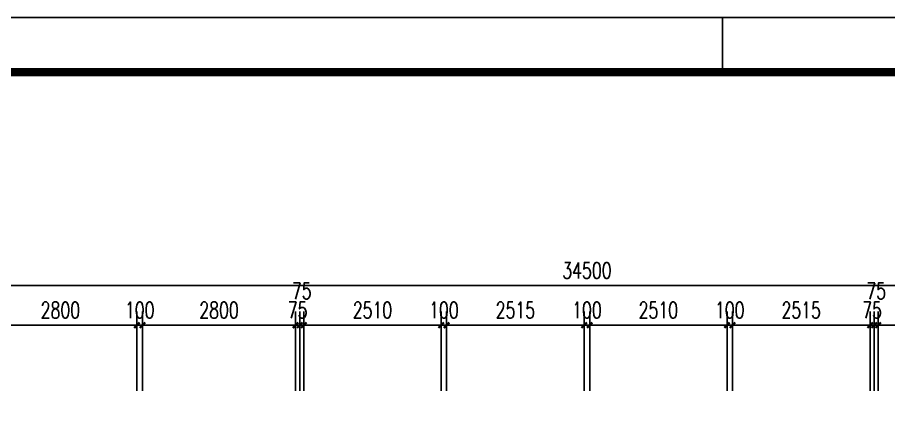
# Model space of a CAD drawing. Extents: x 396092 to 455492, y 17293 to 132793.
# Drawn here: x 412902 to 428825, y 83503 to 90793 of the extents above; entities that cross this region are included whole.
import ezdxf

# ---------------------------------------------------------------- set-up
doc = ezdxf.new("R2010")
doc.units = 0
doc.header["$LTSCALE"] = 1000
doc.header["$MEASUREMENT"] = 0
doc.layers.add('PUB_DIM', color=3, linetype='Continuous')
doc.styles.add('_TCH_DIM_T3', font='SIMPLEX', dxfattribs={"width": 0.705882, "bigfont": 'GBCBIG'})
doc.dimstyles.new('_TCH_ARCH&&100', dxfattribs={"dimtxt": 297.5, "dimasz": 100, "dimexe": 250, "dimexo": 300, "dimgap": 126.25, "dimtad": 1, "dimdec": 0, "dimzin": 0, "dimdsep": 46, "dimtxsty": '_TCH_DIM_T3', "dimblk": 'ARCHTICK', "dimcen": 0.09, "dimclrt": 7, "dimazin": 2, "dimtfac": 1, "dimtdec": 0, "dimtix": 1, "dimtmove": 2, "dimatfit": 3, "dimfxl": 100, "dimtolj": 1, "dimtzin": 0, "dimarcsym": 0})

# ---------------------------------------------------------------- blocks, each defined once
blk = doc.blocks.new('A$Ce900529c')
blk.add_line((1252.47, -628.99), (1252.47, -638.99))
blk.add_lwpolyline([(955.47, -628.99), (1549.47, -628.99), (1549.47, -1048.99), (955.47, -1048.99)], close=True)
at = {"const_width": 1.5}
blk.add_lwpolyline([(1539.47, -638.99), (980.47, -638.99), (980.47, -1038.99), (1539.47, -1038.99)], close=True, dxfattribs=at)
blk = doc.blocks.new('_ArchTick')
at = {"color": 0, "linetype": 'ByBlock', "const_width": 0.4}
blk.add_lwpolyline([(-0.5, -0.5), (0.5, 0.5)], dxfattribs=at)
blk = doc.blocks.new('*D198')
at = {"layer": 'Defpoints', "color": 0, "transparency": 16777216}
for p in [(440562, 85896), (406062, 84398), (440562, 84398)]:
    blk.add_point(p, dxfattribs=at)
at = {"layer": 'PUB_DIM', "color": 0, "lineweight": -2, "transparency": 16777216}
for p, q in [((406062, 84698), (406062, 86146)), ((440562, 84698), (440562, 86146)), ((406062, 85896), (440562, 85896))]:
    blk.add_line(p, q, dxfattribs=at)
at = {"layer": 'PUB_DIM', "color": 0, "lineweight": -2, "transparency": 16777216, "xscale": 100, "yscale": 100, "zscale": 100, "rotation": 180}
blk.add_blockref('_ArchTick', (406062, 85896), dxfattribs=at)
at = {"layer": 'PUB_DIM', "color": 0, "lineweight": -2, "transparency": 16777216, "xscale": 100, "yscale": 100, "zscale": 100}
blk.add_blockref('_ArchTick', (440562, 85896), dxfattribs=at)
at = {"layer": 'PUB_DIM', "color": 7, "transparency": 16777216, "insert": (423312, 86171), "char_height": 297.5, "attachment_point": 5, "style": '_TCH_DIM_T3'}
blk.add_mtext('\\A1;34500', dxfattribs=at)
blk = doc.blocks.new('*D207')
at = {"layer": 'Defpoints', "color": 0, "transparency": 16777216}
for p in [(415087, 85172), (412287, 83674), (415087, 83674)]:
    blk.add_point(p, dxfattribs=at)
at = {"layer": 'PUB_DIM', "color": 0, "lineweight": -2, "transparency": 16777216}
for p, q in [((412287, 83974), (412287, 85422)), ((415087, 83974), (415087, 85422)), ((412287, 85172), (415087, 85172))]:
    blk.add_line(p, q, dxfattribs=at)
at = {"layer": 'PUB_DIM', "color": 0, "lineweight": -2, "transparency": 16777216, "xscale": 100, "yscale": 100, "zscale": 100, "rotation": 180}
blk.add_blockref('_ArchTick', (412287, 85172), dxfattribs=at)
at = {"layer": 'PUB_DIM', "color": 0, "lineweight": -2, "transparency": 16777216, "xscale": 100, "yscale": 100, "zscale": 100}
blk.add_blockref('_ArchTick', (415087, 85172), dxfattribs=at)
at = {"layer": 'PUB_DIM', "color": 7, "transparency": 16777216, "insert": (413687, 85447), "char_height": 297.5, "attachment_point": 5, "style": '_TCH_DIM_T3'}
blk.add_mtext('\\A1;2800', dxfattribs=at)
blk = doc.blocks.new('*D208')
at = {"layer": 'Defpoints', "color": 0, "transparency": 16777216}
for p in [(415187, 85172), (415087, 83674), (415187, 83674)]:
    blk.add_point(p, dxfattribs=at)
at = {"layer": 'PUB_DIM', "color": 0, "lineweight": -2, "transparency": 16777216}
for p, q in [((415087, 83974), (415087, 85422)), ((415187, 83974), (415187, 85422)), ((415087, 85172), (414987, 85172)), ((415087, 85172), (415187, 85172)), ((415187, 85172), (415287, 85172))]:
    blk.add_line(p, q, dxfattribs=at)
at = {"layer": 'PUB_DIM', "color": 0, "lineweight": -2, "transparency": 16777216, "xscale": 100, "yscale": 100, "zscale": 100}
blk.add_blockref('_ArchTick', (415087, 85172), dxfattribs=at)
at = {"layer": 'PUB_DIM', "color": 0, "lineweight": -2, "transparency": 16777216, "xscale": 100, "yscale": 100, "zscale": 100, "rotation": 180}
blk.add_blockref('_ArchTick', (415187, 85172), dxfattribs=at)
at = {"layer": 'PUB_DIM', "color": 7, "transparency": 16777216, "insert": (415137, 85447), "char_height": 297.5, "attachment_point": 5, "style": '_TCH_DIM_T3'}
blk.add_mtext('\\A1;100', dxfattribs=at)
blk = doc.blocks.new('*D209')
at = {"layer": 'Defpoints', "color": 0, "transparency": 16777216}
for p in [(417987, 85172), (415187, 83674), (417987, 83674)]:
    blk.add_point(p, dxfattribs=at)
at = {"layer": 'PUB_DIM', "color": 0, "lineweight": -2, "transparency": 16777216}
for p, q in [((415187, 83974), (415187, 85422)), ((417987, 83974), (417987, 85422)), ((415187, 85172), (417987, 85172))]:
    blk.add_line(p, q, dxfattribs=at)
at = {"layer": 'PUB_DIM', "color": 0, "lineweight": -2, "transparency": 16777216, "xscale": 100, "yscale": 100, "zscale": 100, "rotation": 180}
blk.add_blockref('_ArchTick', (415187, 85172), dxfattribs=at)
at = {"layer": 'PUB_DIM', "color": 0, "lineweight": -2, "transparency": 16777216, "xscale": 100, "yscale": 100, "zscale": 100}
blk.add_blockref('_ArchTick', (417987, 85172), dxfattribs=at)
at = {"layer": 'PUB_DIM', "color": 7, "transparency": 16777216, "insert": (416587, 85447), "char_height": 297.5, "attachment_point": 5, "style": '_TCH_DIM_T3'}
blk.add_mtext('\\A1;2800', dxfattribs=at)
blk = doc.blocks.new('*D210')
at = {"layer": 'Defpoints', "color": 0, "transparency": 16777216}
for p in [(418062, 85172), (417987, 83674), (418062, 83674)]:
    blk.add_point(p, dxfattribs=at)
at = {"layer": 'PUB_DIM', "color": 0, "lineweight": -2, "transparency": 16777216}
for p, q in [((417987, 83974), (417987, 85422)), ((418062, 83974), (418062, 85422)), ((417987, 85172), (417887, 85172)), ((417987, 85172), (418062, 85172)), ((418062, 85172), (418162, 85172))]:
    blk.add_line(p, q, dxfattribs=at)
at = {"layer": 'PUB_DIM', "color": 0, "lineweight": -2, "transparency": 16777216, "xscale": 100, "yscale": 100, "zscale": 100}
blk.add_blockref('_ArchTick', (417987, 85172), dxfattribs=at)
at = {"layer": 'PUB_DIM', "color": 0, "lineweight": -2, "transparency": 16777216, "xscale": 100, "yscale": 100, "zscale": 100, "rotation": 180}
blk.add_blockref('_ArchTick', (418062, 85172), dxfattribs=at)
at = {"layer": 'PUB_DIM', "color": 7, "transparency": 16777216, "insert": (418024, 85447), "char_height": 297.5, "attachment_point": 5, "style": '_TCH_DIM_T3'}
blk.add_mtext('\\A1;75', dxfattribs=at)
blk = doc.blocks.new('*D211')
at = {"layer": 'Defpoints', "color": 0, "transparency": 16777216}
for p in [(418137, 85172), (418062, 83674), (418137, 83674)]:
    blk.add_point(p, dxfattribs=at)
at = {"layer": 'PUB_DIM', "color": 0, "lineweight": -2, "transparency": 16777216}
for p, q in [((418062, 83974), (418062, 85422)), ((418137, 83974), (418137, 85422)), ((418062, 85172), (417962, 85172)), ((418062, 85172), (418137, 85172)), ((418137, 85172), (418237, 85172))]:
    blk.add_line(p, q, dxfattribs=at)
at = {"layer": 'PUB_DIM', "color": 0, "lineweight": -2, "transparency": 16777216, "xscale": 100, "yscale": 100, "zscale": 100}
blk.add_blockref('_ArchTick', (418062, 85172), dxfattribs=at)
at = {"layer": 'PUB_DIM', "color": 0, "lineweight": -2, "transparency": 16777216, "xscale": 100, "yscale": 100, "zscale": 100, "rotation": 180}
blk.add_blockref('_ArchTick', (418137, 85172), dxfattribs=at)
at = {"layer": 'PUB_DIM', "color": 7, "transparency": 16777216, "insert": (418099, 85797), "char_height": 297.5, "attachment_point": 5, "style": '_TCH_DIM_T3'}
blk.add_mtext('\\A1;75', dxfattribs=at)
blk = doc.blocks.new('*D212')
at = {"layer": 'Defpoints', "color": 0, "transparency": 16777216}
for p in [(420647, 85172), (418137, 83674), (420647, 83674)]:
    blk.add_point(p, dxfattribs=at)
at = {"layer": 'PUB_DIM', "color": 0, "lineweight": -2, "transparency": 16777216}
for p, q in [((418137, 83974), (418137, 85422)), ((420647, 83974), (420647, 85422)), ((418137, 85172), (420647, 85172))]:
    blk.add_line(p, q, dxfattribs=at)
at = {"layer": 'PUB_DIM', "color": 0, "lineweight": -2, "transparency": 16777216, "xscale": 100, "yscale": 100, "zscale": 100, "rotation": 180}
blk.add_blockref('_ArchTick', (418137, 85172), dxfattribs=at)
at = {"layer": 'PUB_DIM', "color": 0, "lineweight": -2, "transparency": 16777216, "xscale": 100, "yscale": 100, "zscale": 100}
blk.add_blockref('_ArchTick', (420647, 85172), dxfattribs=at)
at = {"layer": 'PUB_DIM', "color": 7, "transparency": 16777216, "insert": (419392, 85447), "char_height": 297.5, "attachment_point": 5, "style": '_TCH_DIM_T3'}
blk.add_mtext('\\A1;2510', dxfattribs=at)
blk = doc.blocks.new('*D213')
at = {"layer": 'Defpoints', "color": 0, "transparency": 16777216}
for p in [(420747, 85172), (420647, 83674), (420747, 83674)]:
    blk.add_point(p, dxfattribs=at)
at = {"layer": 'PUB_DIM', "color": 0, "lineweight": -2, "transparency": 16777216}
for p, q in [((420647, 83974), (420647, 85422)), ((420747, 83974), (420747, 85422)), ((420647, 85172), (420547, 85172)), ((420647, 85172), (420747, 85172)), ((420747, 85172), (420847, 85172))]:
    blk.add_line(p, q, dxfattribs=at)
at = {"layer": 'PUB_DIM', "color": 0, "lineweight": -2, "transparency": 16777216, "xscale": 100, "yscale": 100, "zscale": 100}
blk.add_blockref('_ArchTick', (420647, 85172), dxfattribs=at)
at = {"layer": 'PUB_DIM', "color": 0, "lineweight": -2, "transparency": 16777216, "xscale": 100, "yscale": 100, "zscale": 100, "rotation": 180}
blk.add_blockref('_ArchTick', (420747, 85172), dxfattribs=at)
at = {"layer": 'PUB_DIM', "color": 7, "transparency": 16777216, "insert": (420697, 85447), "char_height": 297.5, "attachment_point": 5, "style": '_TCH_DIM_T3'}
blk.add_mtext('\\A1;100', dxfattribs=at)
blk = doc.blocks.new('*D214')
at = {"layer": 'Defpoints', "color": 0, "transparency": 16777216}
for p in [(423262, 85172), (420747, 83674), (423262, 83674)]:
    blk.add_point(p, dxfattribs=at)
at = {"layer": 'PUB_DIM', "color": 0, "lineweight": -2, "transparency": 16777216}
for p, q in [((420747, 83974), (420747, 85422)), ((423262, 83974), (423262, 85422)), ((420747, 85172), (423262, 85172))]:
    blk.add_line(p, q, dxfattribs=at)
at = {"layer": 'PUB_DIM', "color": 0, "lineweight": -2, "transparency": 16777216, "xscale": 100, "yscale": 100, "zscale": 100, "rotation": 180}
blk.add_blockref('_ArchTick', (420747, 85172), dxfattribs=at)
at = {"layer": 'PUB_DIM', "color": 0, "lineweight": -2, "transparency": 16777216, "xscale": 100, "yscale": 100, "zscale": 100}
blk.add_blockref('_ArchTick', (423262, 85172), dxfattribs=at)
at = {"layer": 'PUB_DIM', "color": 7, "transparency": 16777216, "insert": (422004, 85447), "char_height": 297.5, "attachment_point": 5, "style": '_TCH_DIM_T3'}
blk.add_mtext('\\A1;2515', dxfattribs=at)
blk = doc.blocks.new('*D215')
at = {"layer": 'Defpoints', "color": 0, "transparency": 16777216}
for p in [(423362, 85172), (423262, 83674), (423362, 83674)]:
    blk.add_point(p, dxfattribs=at)
at = {"layer": 'PUB_DIM', "color": 0, "lineweight": -2, "transparency": 16777216}
for p, q in [((423262, 83974), (423262, 85422)), ((423362, 83974), (423362, 85422)), ((423262, 85172), (423162, 85172)), ((423262, 85172), (423362, 85172)), ((423362, 85172), (423462, 85172))]:
    blk.add_line(p, q, dxfattribs=at)
at = {"layer": 'PUB_DIM', "color": 0, "lineweight": -2, "transparency": 16777216, "xscale": 100, "yscale": 100, "zscale": 100}
blk.add_blockref('_ArchTick', (423262, 85172), dxfattribs=at)
at = {"layer": 'PUB_DIM', "color": 0, "lineweight": -2, "transparency": 16777216, "xscale": 100, "yscale": 100, "zscale": 100, "rotation": 180}
blk.add_blockref('_ArchTick', (423362, 85172), dxfattribs=at)
at = {"layer": 'PUB_DIM', "color": 7, "transparency": 16777216, "insert": (423312, 85447), "char_height": 297.5, "attachment_point": 5, "style": '_TCH_DIM_T3'}
blk.add_mtext('\\A1;100', dxfattribs=at)
blk = doc.blocks.new('*D216')
at = {"layer": 'Defpoints', "color": 0, "transparency": 16777216}
for p in [(425872, 85172), (423362, 83674), (425872, 83674)]:
    blk.add_point(p, dxfattribs=at)
at = {"layer": 'PUB_DIM', "color": 0, "lineweight": -2, "transparency": 16777216}
for p, q in [((423362, 83974), (423362, 85422)), ((425872, 83974), (425872, 85422)), ((423362, 85172), (425872, 85172))]:
    blk.add_line(p, q, dxfattribs=at)
at = {"layer": 'PUB_DIM', "color": 0, "lineweight": -2, "transparency": 16777216, "xscale": 100, "yscale": 100, "zscale": 100, "rotation": 180}
blk.add_blockref('_ArchTick', (423362, 85172), dxfattribs=at)
at = {"layer": 'PUB_DIM', "color": 0, "lineweight": -2, "transparency": 16777216, "xscale": 100, "yscale": 100, "zscale": 100}
blk.add_blockref('_ArchTick', (425872, 85172), dxfattribs=at)
at = {"layer": 'PUB_DIM', "color": 7, "transparency": 16777216, "insert": (424617, 85447), "char_height": 297.5, "attachment_point": 5, "style": '_TCH_DIM_T3'}
blk.add_mtext('\\A1;2510', dxfattribs=at)
blk = doc.blocks.new('*D217')
at = {"layer": 'Defpoints', "color": 0, "transparency": 16777216}
for p in [(425972, 85172), (425872, 83674), (425972, 83674)]:
    blk.add_point(p, dxfattribs=at)
at = {"layer": 'PUB_DIM', "color": 0, "lineweight": -2, "transparency": 16777216}
for p, q in [((425872, 83974), (425872, 85422)), ((425972, 83974), (425972, 85422)), ((425872, 85172), (425772, 85172)), ((425872, 85172), (425972, 85172)), ((425972, 85172), (426072, 85172))]:
    blk.add_line(p, q, dxfattribs=at)
at = {"layer": 'PUB_DIM', "color": 0, "lineweight": -2, "transparency": 16777216, "xscale": 100, "yscale": 100, "zscale": 100}
blk.add_blockref('_ArchTick', (425872, 85172), dxfattribs=at)
at = {"layer": 'PUB_DIM', "color": 0, "lineweight": -2, "transparency": 16777216, "xscale": 100, "yscale": 100, "zscale": 100, "rotation": 180}
blk.add_blockref('_ArchTick', (425972, 85172), dxfattribs=at)
at = {"layer": 'PUB_DIM', "color": 7, "transparency": 16777216, "insert": (425922, 85447), "char_height": 297.5, "attachment_point": 5, "style": '_TCH_DIM_T3'}
blk.add_mtext('\\A1;100', dxfattribs=at)
blk = doc.blocks.new('*D218')
at = {"layer": 'Defpoints', "color": 0, "transparency": 16777216}
for p in [(428487, 85172), (425972, 83674), (428487, 83674)]:
    blk.add_point(p, dxfattribs=at)
at = {"layer": 'PUB_DIM', "color": 0, "lineweight": -2, "transparency": 16777216}
for p, q in [((425972, 83974), (425972, 85422)), ((428487, 83974), (428487, 85422)), ((425972, 85172), (428487, 85172))]:
    blk.add_line(p, q, dxfattribs=at)
at = {"layer": 'PUB_DIM', "color": 0, "lineweight": -2, "transparency": 16777216, "xscale": 100, "yscale": 100, "zscale": 100, "rotation": 180}
blk.add_blockref('_ArchTick', (425972, 85172), dxfattribs=at)
at = {"layer": 'PUB_DIM', "color": 0, "lineweight": -2, "transparency": 16777216, "xscale": 100, "yscale": 100, "zscale": 100}
blk.add_blockref('_ArchTick', (428487, 85172), dxfattribs=at)
at = {"layer": 'PUB_DIM', "color": 7, "transparency": 16777216, "insert": (427229, 85447), "char_height": 297.5, "attachment_point": 5, "style": '_TCH_DIM_T3'}
blk.add_mtext('\\A1;2515', dxfattribs=at)
blk = doc.blocks.new('*D219')
at = {"layer": 'Defpoints', "color": 0, "transparency": 16777216}
for p in [(428562, 85172), (428487, 83674), (428562, 83674)]:
    blk.add_point(p, dxfattribs=at)
at = {"layer": 'PUB_DIM', "color": 0, "lineweight": -2, "transparency": 16777216}
for p, q in [((428487, 83974), (428487, 85422)), ((428562, 83974), (428562, 85422)), ((428487, 85172), (428387, 85172)), ((428487, 85172), (428562, 85172)), ((428562, 85172), (428662, 85172))]:
    blk.add_line(p, q, dxfattribs=at)
at = {"layer": 'PUB_DIM', "color": 0, "lineweight": -2, "transparency": 16777216, "xscale": 100, "yscale": 100, "zscale": 100}
blk.add_blockref('_ArchTick', (428487, 85172), dxfattribs=at)
at = {"layer": 'PUB_DIM', "color": 0, "lineweight": -2, "transparency": 16777216, "xscale": 100, "yscale": 100, "zscale": 100, "rotation": 180}
blk.add_blockref('_ArchTick', (428562, 85172), dxfattribs=at)
at = {"layer": 'PUB_DIM', "color": 7, "transparency": 16777216, "insert": (428524, 85447), "char_height": 297.5, "attachment_point": 5, "style": '_TCH_DIM_T3'}
blk.add_mtext('\\A1;75', dxfattribs=at)
blk = doc.blocks.new('*D220')
at = {"layer": 'Defpoints', "color": 0, "transparency": 16777216}
for p in [(428637, 85172), (428562, 83674), (428637, 83674)]:
    blk.add_point(p, dxfattribs=at)
at = {"layer": 'PUB_DIM', "color": 0, "lineweight": -2, "transparency": 16777216}
for p, q in [((428562, 83974), (428562, 85422)), ((428637, 83974), (428637, 85422)), ((428562, 85172), (428462, 85172)), ((428562, 85172), (428637, 85172)), ((428637, 85172), (428737, 85172))]:
    blk.add_line(p, q, dxfattribs=at)
at = {"layer": 'PUB_DIM', "color": 0, "lineweight": -2, "transparency": 16777216, "xscale": 100, "yscale": 100, "zscale": 100}
blk.add_blockref('_ArchTick', (428562, 85172), dxfattribs=at)
at = {"layer": 'PUB_DIM', "color": 0, "lineweight": -2, "transparency": 16777216, "xscale": 100, "yscale": 100, "zscale": 100, "rotation": 180}
blk.add_blockref('_ArchTick', (428637, 85172), dxfattribs=at)
at = {"layer": 'PUB_DIM', "color": 7, "transparency": 16777216, "insert": (428599, 85797), "char_height": 297.5, "attachment_point": 5, "style": '_TCH_DIM_T3'}
blk.add_mtext('\\A1;75', dxfattribs=at)
blk = doc.blocks.new('*D221')
at = {"layer": 'Defpoints', "color": 0, "transparency": 16777216}
for p in [(431437, 85172), (428637, 83674), (431437, 83674)]:
    blk.add_point(p, dxfattribs=at)
at = {"layer": 'PUB_DIM', "color": 0, "lineweight": -2, "transparency": 16777216}
for p, q in [((428637, 83974), (428637, 85422)), ((431437, 83974), (431437, 85422)), ((428637, 85172), (431437, 85172))]:
    blk.add_line(p, q, dxfattribs=at)
at = {"layer": 'PUB_DIM', "color": 0, "lineweight": -2, "transparency": 16777216, "xscale": 100, "yscale": 100, "zscale": 100, "rotation": 180}
blk.add_blockref('_ArchTick', (428637, 85172), dxfattribs=at)
at = {"layer": 'PUB_DIM', "color": 0, "lineweight": -2, "transparency": 16777216, "xscale": 100, "yscale": 100, "zscale": 100}
blk.add_blockref('_ArchTick', (431437, 85172), dxfattribs=at)
at = {"layer": 'PUB_DIM', "color": 7, "transparency": 16777216, "insert": (430037, 85447), "char_height": 297.5, "attachment_point": 5, "style": '_TCH_DIM_T3'}
blk.add_mtext('\\A1;2800', dxfattribs=at)

msp = doc.modelspace()

# ---------------------------------------------------------------- block references
at = {"xscale": 100, "yscale": 100, "zscale": 100}
msp.add_blockref('A$Ce900529c', (300545.2, 153692.1), dxfattribs=at)

# ---------------------------------------------------------------- dimensions: what is measured, and where the dimension line sits
at = {"layer": 'PUB_DIM'}
for p1, p2, picture, middle in [((406061.5, 84398.1), (440561.5, 84398.1), '*D198', (423311.5, 86171.3)), ((412286.5, 83674), (415086.5, 83674), '*D207', (413686.5, 85447.2)), ((415086.5, 83674), (415186.5, 83674), '*D208', (415136.5, 85447.2)), ((415186.5, 83674), (417986.5, 83674), '*D209', (416586.5, 85447.2)), ((417986.5, 83674), (418061.5, 83674), '*D210', (418024, 85447.2)), ((418136.5, 83674), (420646.5, 83674), '*D212', (419391.5, 85447.2)), ((420646.5, 83674), (420746.5, 83674), '*D213', (420696.5, 85447.2)), ((420746.5, 83674), (423261.5, 83674), '*D214', (422004, 85447.2)), ((423261.5, 83674), (423361.5, 83674), '*D215', (423311.5, 85447.2)), ((423361.5, 83674), (425871.5, 83674), '*D216', (424616.5, 85447.2)), ((425871.5, 83674), (425971.5, 83674), '*D217', (425921.5, 85447.2)), ((425971.5, 83674), (428486.5, 83674), '*D218', (427229, 85447.2)), ((428486.5, 83674), (428561.5, 83674), '*D219', (428524, 85447.2)), ((428636.5, 83674), (431436.5, 83674), '*D221', (430036.5, 85447.2))]:
    dim = msp.add_aligned_dim(p1=p1, p2=p2, distance=1498.2, dimstyle='_TCH_ARCH&&100', dxfattribs=at)
    dim.commit()
    dim.dimension.update_dxf_attribs({"geometry": picture, "text_midpoint": middle})
for base, p1, p2, picture, middle in [((418136.5, 85172.2), (418061.5, 83674), (418136.5, 83674), '*D211', (418099, 85797.2)), ((428636.5, 85172.2), (428561.5, 83674), (428636.5, 83674), '*D220', (428599, 85797.2))]:
    dim = msp.add_linear_dim(base=base, p1=p1, p2=p2, angle=0, dimstyle='_TCH_ARCH&&100', dxfattribs=at)
    dim.commit()
    dim.dimension.update_dxf_attribs({"geometry": picture, "text_midpoint": middle, "dimtype": 129})

doc.saveas('drawing.dxf')
